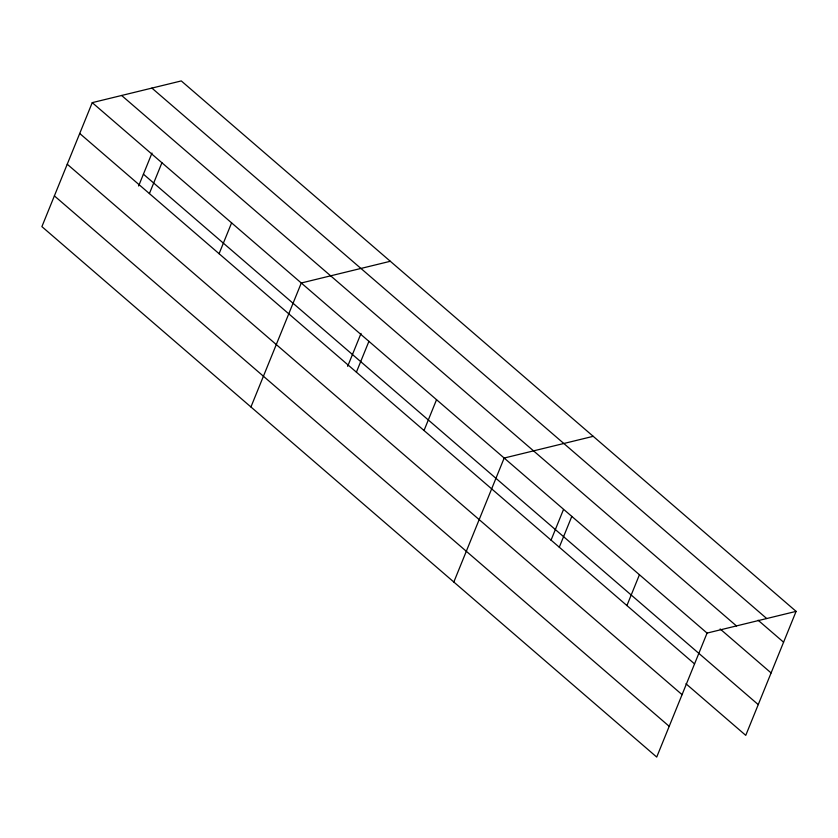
<?xml version="1.0" encoding="UTF-8"?>
<svg xmlns="http://www.w3.org/2000/svg" width="838" height="838" viewBox="0 0 838 838"><rect width="100%" height="100%" fill="white"/><g stroke="black" fill="none" stroke-linecap="round" stroke-linejoin="round"><path stroke-width="1.26" d="M92.243 102.645L41.9 226.627L656.72 757.07L707.063 633.088L796.1 611.373L181.28 80.93L92.243 102.645L707.063 633.088M138.616 185.994L151.992 153.061M149.405 193.588L161.923 162.761M219.085 253.705L231.602 222.877M250.939 406.975L301.282 282.993L390.319 261.278M347.655 366.342L361.031 333.409M356.401 372.166L368.919 341.349M424.028 430.512L436.546 399.695M453.829 582.022L504.172 458.04L593.21 436.326M551.027 540.206L563.45 509.619M559.292 547.214L571.809 516.386M626.918 605.56L639.436 574.742M796.1 611.373L745.757 735.355L685.966 683.766M151.898 88.095L766.718 618.538M758.097 620.214L783.582 642.201M121.625 95.48L736.445 625.923M720.135 628.961L771.096 672.935M143.413 174.168L758.243 704.611M79.725 133.472L694.555 663.905M67.239 164.217L682.069 694.65M54.386 195.883L669.206 726.326"/></g></svg>
